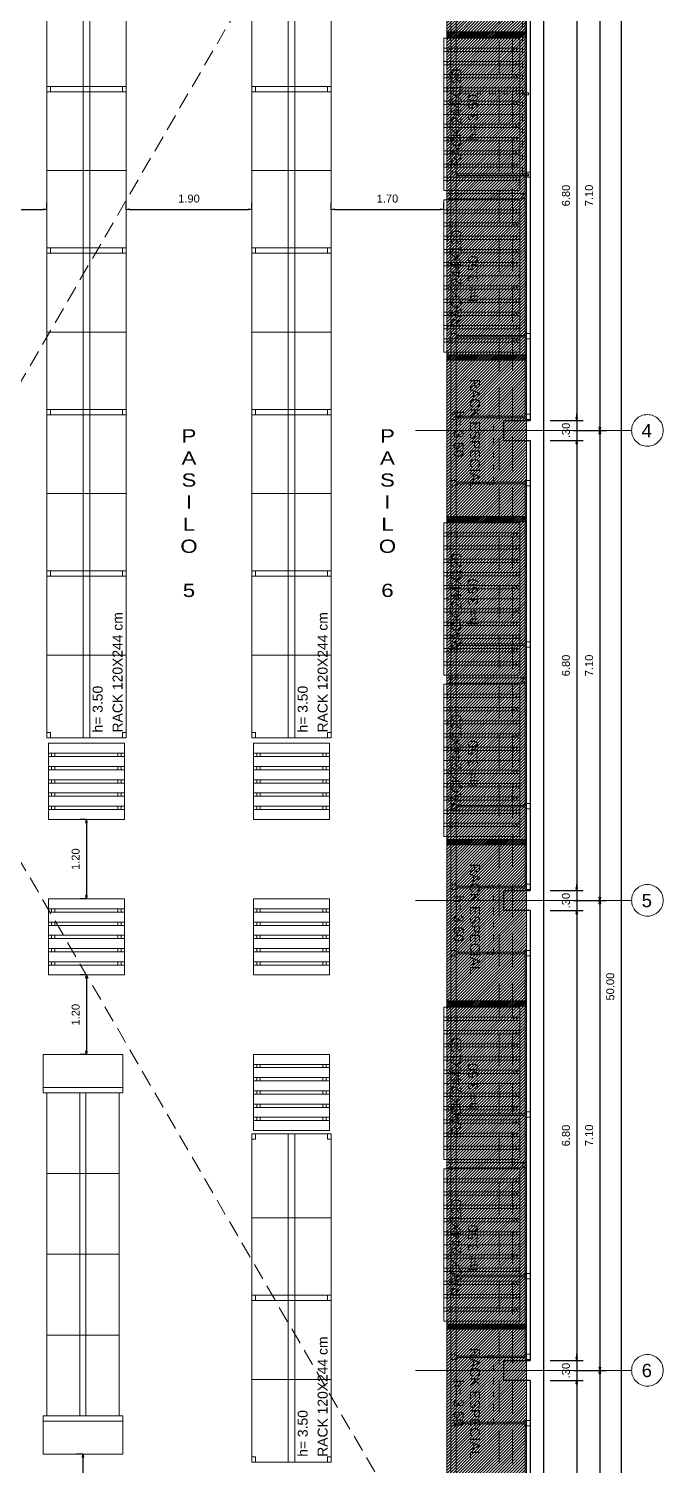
# Model space of a CAD drawing. Header units: millimetres. Extents: x 1675 to 1732.9, y 581.7 to 641.7.
# Drawn here: x 1692.12 to 1701.7, y 606 to 627.7 of the extents above; entities that cross this region are included whole.
import ezdxf

# ---------------------------------------------------------------- set-up
doc = ezdxf.new("R2010")
doc.units = ezdxf.units.MM
for name, pattern in [('DASHDOT', [25.4, 12.7, -6.35, 0, -6.35]), ('DASHED', [0.75, 0.5, -0.25]), ('HIDDEN', [0.375, 0.25, -0.125]), ('TRATTEGGIO', [0.056444, 0.028222, -0.028222])]:
    doc.linetypes.add(name, pattern=pattern)
doc.layers.get('0').update_dxf_attribs({"lineweight": 5})
doc.layers.get('Defpoints').update_dxf_attribs({"color": 8, "lineweight": 5})
for name, color, linetype, lineweight in [('- PALETS', 8, 'Continuous', 5), ('-GÓNDOLAS PERÚ', 8, 'Continuous', 5), ('AHURADO', 8, 'Continuous', 5), ('AHURADO @ 1', 8, 'Continuous', 5), ('COTAS', 8, 'Continuous', 5), ('EJES', 92, 'DASHDOT', 5), ('LFS - 300 - GONDOLA GENERAL', 8, 'Continuous', 5), ('LFS - 303 - LINEAS_COTAS', 8, 'DASHED', 5), ('Muros', 7, 'Continuous', 30), ('PROYECCION', 8, 'HIDDEN', 5), ('texto', 7, 'Continuous', 5)]:
    doc.layers.add(name, color=color, linetype=linetype, lineweight=lineweight)
doc.styles.add('ROMANS', font='arial.ttf')
doc.styles.get("Standard").update_dxf_attribs({"font": 'arial.ttf'})
doc.styles.add('Texto peqño', font='sanss___.ttf', dxfattribs={"height": 0.12})
doc.dimstyles.new('100', dxfattribs={"dimtxt": 0.12, "dimasz": 0.05, "dimexe": 0.1, "dimexo": 0.25, "dimgap": 0.1, "dimtad": 1, "dimzin": 4, "dimdsep": 46, "dimtxsty": 'Texto peqño', "dimblk": 'CLOSEDBLANK', "dimcen": -0.05, "dimdle": 0.1, "dimclrd": 256, "dimclre": 256, "dimclrt": 256, "dimadec": 0, "dimazin": 0, "dimtfac": 1, "dimtix": 1, "dimtmove": 0, "dimatfit": 3, "dimldrblk": 'ARCHTICK', "dimfxl": 0, "dimarcsym": 0})

# ---------------------------------------------------------------- blocks, each defined once
blk = doc.blocks.new('A$C68C32CAB')
for points in [[(0.65, 1.15), (-0.5, 1.15), (-0.5, 0), (0.65, 0)], [(-0.5, 1), (0.65, 1), (0.65, 1.15), (-0.5, 1.15)], [(-0.5, 0.8), (0.65, 0.8), (0.65, 0.95), (-0.5, 0.95)], [(-0.45, 0.95), (-0.4, 0.95), (-0.4, 1), (-0.45, 1)], [(0.6, 0.95), (0.55, 0.95), (0.55, 1), (0.6, 1)], [(-0.5, 0.6), (0.65, 0.6), (0.65, 0.75), (-0.5, 0.75)], [(-0.45, 0.75), (-0.4, 0.75), (-0.4, 0.8), (-0.45, 0.8)], [(0.6, 0.75), (0.55, 0.75), (0.55, 0.8), (0.6, 0.8)], [(-0.5, 0.55), (0.65, 0.55), (0.65, 0.4), (-0.5, 0.4)], [(-0.45, 0.55), (-0.4, 0.55), (-0.4, 0.6), (-0.45, 0.6)], [(0.6, 0.55), (0.55, 0.55), (0.55, 0.6), (0.6, 0.6)], [(-0.5, 0.35), (0.65, 0.35), (0.65, 0.2), (-0.5, 0.2)], [(-0.45, 0.35), (-0.4, 0.35), (-0.4, 0.4), (-0.45, 0.4)], [(0.6, 0.35), (0.55, 0.35), (0.55, 0.4), (0.6, 0.4)], [(-0.5, 0.15), (0.65, 0.15), (0.65, 0), (-0.5, 0)], [(-0.45, 0.15), (-0.4, 0.15), (-0.4, 0.2), (-0.45, 0.2)], [(0.6, 0.15), (0.55, 0.15), (0.55, 0.2), (0.6, 0.2)]]:
    blk.add_lwpolyline(points, close=True)
blk = doc.blocks.new('A$C745C767E')
at = {"layer": 'AHURADO @ 1'}
h = blk.add_hatch(dxfattribs=at)
h.set_pattern_fill('ANSI31', color=256, scale=0.01, angle=180, style=0)
h.set_pattern_definition([(225, (1536.63178, 609.90663), (0.0224506403, -0.0224506403), [])])
h.paths.add_polyline_path([(1.04, 0.025), (-0.16, 0.025), (-0.16, 2.545), (1.04, 2.545)])
blk.add_lwpolyline([(1.04, 0.025), (-0.16, 0.025), (-0.16, 2.545), (1.04, 2.545), (1.04, 0.025)])
for points in [[(-0.16, 2.465), (-0.16, 2.545), (-0.105, 2.545), (-0.105, 2.465)], [(1.04, 2.465), (1.04, 2.545), (0.985, 2.545), (0.985, 2.465)], [(-0.16, 0.105), (-0.16, 0.025), (-0.105, 0.025), (-0.105, 0.105)], [(1.04, 0.105), (1.04, 0.025), (0.985, 0.025), (0.985, 0.105)]]:
    blk.add_lwpolyline(points, close=True)
at = {"insert": (0.109, 1.254, 0), "char_height": 0.15, "attachment_point": 5, "rotation": 90, "line_spacing_factor": 0.992596, "style": 'ROMANS'}
blk.add_mtext('RACK 244X120\\Ph= 3.50', dxfattribs=at)
blk = doc.blocks.new('A$C4ABE7C53')
at = {"layer": 'AHURADO'}
h = blk.add_hatch(dxfattribs=at)
h.set_pattern_fill('ANSI31', color=256, scale=0.01, style=0)
h.set_pattern_definition([(45, (-1535.53178, -607.30663), (-0.0224506403, 0.0224506403), [])])
h.paths.add_polyline_path([(-0.06, 1.95), (1.14, 1.95), (1.14, -0.57), (-0.06, -0.57)])
blk.add_lwpolyline([(-0.06, 1.95), (1.14, 1.95), (1.14, -0.57), (-0.06, -0.57), (-0.06, 1.95)])
for points in [[(-0.06, 1.87), (-0.06, 1.95), (-0.005, 1.95), (-0.005, 1.87)], [(1.14, 1.87), (1.14, 1.95), (1.085, 1.95), (1.085, 1.87)], [(-0.06, -0.49), (-0.06, -0.57), (-0.005, -0.57), (-0.005, -0.49)], [(1.14, -0.49), (1.14, -0.57), (1.085, -0.57), (1.085, -0.49)]]:
    blk.add_lwpolyline(points, close=True)
at = {"insert": (0.841, 0.625, 0), "char_height": 0.15, "attachment_point": 5, "rotation": 90, "line_spacing_factor": 0.992596, "style": 'ROMANS'}
blk.add_mtext('RACK ESPECIAL\\Ph= 3.50', dxfattribs=at)
blk = doc.blocks.new('Multirack_1000x1200')
at = {"linetype": 'Continuous'}
for points in [[(-0.556, 1.054), (-0.556, 1.052), (-0.555, 1.052), (-0.555, 1.055), (-0.645, 1.055), (-0.645, 1.052), (-0.644, 1.052), (-0.644, 1.054)], [(-0.645, 1.028), (-0.644, 1.028), (-0.644, 1.054), (-0.556, 1.054), (-0.556, 1.052), (-0.555, 1.052), (-0.555, 1.055), (-0.645, 1.055)], [(-0.645, 1.028), (-0.644, 1.028), (-0.644, 1.052), (-0.645, 1.052)], [(-0.644, 1.026), (-0.644, 1.028), (-0.645, 1.028), (-0.645, 1.025), (-0.555, 1.025), (-0.555, 1.028), (-0.556, 1.028), (-0.556, 1.026)], [(-0.645, 1.025), (-0.555, 1.025), (-0.555, 1.028), (-0.556, 1.028), (-0.556, 1.026), (-0.644, 1.026), (-0.644, 1.028), (-0.645, 1.028)], [(-0.555, 1.052), (-0.556, 1.052), (-0.556, 1.028), (-0.555, 1.028)], [(-0.645, 0.028), (-0.644, 0.028), (-0.644, 0.054), (-0.556, 0.054), (-0.556, 0.052), (-0.555, 0.052), (-0.555, 0.055), (-0.645, 0.055)], [(-0.556, 0.054), (-0.556, 0.052), (-0.555, 0.052), (-0.555, 0.055), (-0.645, 0.055), (-0.645, 0.052), (-0.644, 0.052), (-0.644, 0.054)], [(-0.645, 0.028), (-0.644, 0.028), (-0.644, 0.054), (-0.556, 0.054), (-0.556, 0.052), (-0.555, 0.052), (-0.555, 0.055), (-0.645, 0.055)], [(-0.645, 0.028), (-0.644, 0.028), (-0.644, 0.052), (-0.645, 0.052)], [(-0.645, 0.028), (-0.644, 0.028), (-0.644, 0.052), (-0.645, 0.052)], [(-0.645, 0.025), (-0.555, 0.025), (-0.555, 0.028), (-0.556, 0.028), (-0.556, 0.026), (-0.644, 0.026), (-0.644, 0.028), (-0.645, 0.028)], [(-0.644, 0.026), (-0.644, 0.028), (-0.645, 0.028), (-0.645, 0.025), (-0.555, 0.025), (-0.555, 0.028), (-0.556, 0.028), (-0.556, 0.026)], [(-0.555, 0.052), (-0.556, 0.052), (-0.556, 0.028), (-0.555, 0.028)]]:
    blk.add_hatch(color=256, dxfattribs=at).paths.add_polyline_path(points, flags=0)
for p, q in [((-0.08, 1.028), (-0.08, 1.052)), ((-0.081, 0.028), (-0.081, 0.052))]:
    blk.add_line(p, q, dxfattribs=at)
at = {"linetype": 'Continuous', "flags": 128}
for points in [[(-0.645, 1.025), (-0.555, 1.025), (-0.555, 1.055), (-0.645, 1.055)], [(-0.644, 1.026), (-0.556, 1.026), (-0.556, 1.054), (-0.644, 1.054)], [(-0.645, 0.055), (-0.555, 0.055), (-0.555, 0.025), (-0.645, 0.025)], [(-0.645, 0.055), (-0.555, 0.055), (-0.555, 0.025), (-0.645, 0.025)], [(-0.644, 0.054), (-0.556, 0.054), (-0.556, 0.026), (-0.644, 0.026)], [(-0.644, 0.054), (-0.556, 0.054), (-0.556, 0.026), (-0.644, 0.026)]]:
    blk.add_lwpolyline(points, close=True, dxfattribs=at)
for points in [[(-0.08, 1.052), (-0.645, 1.052)], [(-0.08, 1.028), (-0.645, 1.028)], [(-0.1, 1.057), (-0.08, 1.057), (-0.08, 1.08), (0, 1.08), (0, 1), (-0.08, 1), (-0.08, 1.022), (-0.1, 1.022)], [(-0.08, 1), (-0.08, 0)], [(0, 1), (0, 0)], [(-0.081, 0.052), (-0.645, 0.052)], [(-0.081, 0.028), (-0.645, 0.028)], [(-0.099, 0.057), (-0.08, 0.057), (-0.08, 0.08), (0, 0.08), (0, 0), (-0.08, 0), (-0.08, 0.022), (-0.099, 0.022)]]:
    blk.add_lwpolyline(points, dxfattribs=at)
at = {"linetype": 'HIDDEN', "ltscale": 0.2, "flags": 128}
blk.add_lwpolyline([(-0.645, 0.025), (-0.645, 1.025)], dxfattribs=at)
blk = doc.blocks.new('Multirack_1220x1200_MURAL')
at = {"color": 0}
for p, q in [((0.052, 1.12), (0.028, 1.12)), ((1.272, 1.119), (1.248, 1.119))]:
    blk.add_line(p, q, dxfattribs=at)
for points in [[(0.023, 1.1), (0.023, 1.12), (0, 1.12), (0, 1.2), (0.08, 1.2), (0.08, 1.12), (0.058, 1.12), (0.058, 1.1)], [(0.028, 1.12), (0.028, 0.08)], [(0.052, 1.12), (0.052, 0.08)], [(0.08, 1.2), (1.22, 1.2)], [(0.08, 1.12), (1.22, 1.12)], [(1.243, 1.101), (1.243, 1.12), (1.22, 1.12), (1.22, 1.2), (1.3, 1.2), (1.3, 1.12), (1.278, 1.12), (1.278, 1.101)], [(1.248, 1.119), (1.248, 0.08)], [(1.272, 1.119), (1.272, 0.08)], [(0.023, 0.099), (0.023, 0.08), (0, 0.08), (0, 0), (0.08, 0), (0.08, 0.08), (0.058, 0.08), (0.058, 0.099)], [(0.028, 0.08), (0.052, 0.08)], [(0.08, 0.08), (1.22, 0.08)], [(0.08, 0), (1.22, 0)], [(1.243, 0.099), (1.243, 0.08), (1.22, 0.08), (1.22, 0), (1.3, 0), (1.3, 0.08), (1.278, 0.08), (1.278, 0.099)], [(1.248, 0.08), (1.272, 0.08)]]:
    blk.add_lwpolyline(points, dxfattribs=at)
blk = doc.blocks.new('Multirack_2440x1200_MURAL')
at = {"color": 0}
for p, q in [((1.12, 2.468), (1.12, 2.492)), ((1.119, 0.028), (1.119, 0.052))]:
    blk.add_line(p, q, dxfattribs=at)
for points in [[(0.099, 2.497), (0.08, 2.497), (0.08, 2.52), (0, 2.52), (0, 2.44), (0.08, 2.44), (0.08, 2.462), (0.099, 2.462)], [(0, 2.44), (0, 0.08)], [(1.12, 2.492), (0.08, 2.492)], [(0.08, 2.492), (0.08, 2.468)], [(1.12, 2.468), (0.08, 2.468)], [(0.08, 2.44), (0.08, 0.08)], [(1.1, 2.497), (1.12, 2.497), (1.12, 2.52), (1.2, 2.52), (1.2, 2.44), (1.12, 2.44), (1.12, 2.462), (1.1, 2.462)], [(1.12, 2.44), (1.12, 0.08)], [(1.2, 2.44), (1.2, 0.08)], [(0.099, 0.057), (0.08, 0.057), (0.08, 0.08), (0, 0.08), (0, 0), (0.08, 0), (0.08, 0.022), (0.099, 0.022)], [(1.119, 0.052), (0.08, 0.052)], [(0.08, 0.052), (0.08, 0.028)], [(1.119, 0.028), (0.08, 0.028)], [(1.101, 0.057), (1.12, 0.057), (1.12, 0.08), (1.2, 0.08), (1.2, 0), (1.12, 0), (1.12, 0.022), (1.101, 0.022)]]:
    blk.add_lwpolyline(points, dxfattribs=at)
blk = doc.blocks.new('Multirack_2440x1200_(1000+90)')
h = blk.add_hatch(color=0)
h.paths.add_polyline_path([(0.025, 1.17), (0.025, 1.08), (0.052, 1.08), (0.052, 1.081), (0.026, 1.081), (0.026, 1.169), (0.052, 1.169), (0.052, 1.17)])
h.paths.add_polyline_path([(0.028, 1.17), (0.028, 1.169), (0.052, 1.169), (0.052, 1.17)], flags=17)
h.paths.add_polyline_path([(0.028, 1.17), (0.028, 1.169), (0.054, 1.169), (0.054, 1.081), (0.028, 1.081), (0.028, 1.08), (0.055, 1.08), (0.055, 1.17)])
h = blk.add_hatch(color=0)
h.paths.add_polyline_path([(0.054, 1.081), (0.052, 1.081), (0.052, 1.08), (0.055, 1.08), (0.055, 1.17), (0.052, 1.17), (0.052, 1.169), (0.054, 1.169)])
h.paths.add_polyline_path([(0.052, 1.08), (0.052, 1.081), (0.028, 1.081), (0.028, 1.08)])
h.paths.add_polyline_path([(0.026, 1.169), (0.028, 1.169), (0.028, 1.17), (0.025, 1.17), (0.025, 1.08), (0.028, 1.08), (0.028, 1.081), (0.026, 1.081)])
h.paths.add_polyline_path([(0.028, 1.17), (0.028, 1.169), (0.052, 1.169), (0.052, 1.17)])
h = blk.add_hatch(color=0)
h.paths.add_polyline_path([(1.274, 1.081), (1.272, 1.081), (1.272, 1.08), (1.275, 1.08), (1.275, 1.17), (1.272, 1.17), (1.272, 1.169), (1.274, 1.169)])
h.paths.add_polyline_path([(1.272, 1.08), (1.272, 1.081), (1.248, 1.081), (1.248, 1.08)])
h.paths.add_polyline_path([(1.246, 1.169), (1.248, 1.169), (1.248, 1.17), (1.245, 1.17), (1.245, 1.08), (1.248, 1.08), (1.248, 1.081), (1.246, 1.081)])
h.paths.add_polyline_path([(1.248, 1.17), (1.248, 1.169), (1.272, 1.169), (1.272, 1.17)])
h = blk.add_hatch(color=0)
h.paths.add_polyline_path([(1.245, 1.17), (1.245, 1.08), (1.272, 1.08), (1.272, 1.081), (1.246, 1.081), (1.246, 1.169), (1.272, 1.169), (1.272, 1.17)])
h.paths.add_polyline_path([(1.248, 1.17), (1.248, 1.169), (1.272, 1.169), (1.272, 1.17)], flags=17)
h.paths.add_polyline_path([(1.248, 1.17), (1.248, 1.169), (1.274, 1.169), (1.274, 1.081), (1.248, 1.081), (1.248, 1.08), (1.275, 1.08), (1.275, 1.17)])
h = blk.add_hatch(color=0)
h.paths.add_polyline_path([(2.494, 1.081), (2.492, 1.081), (2.492, 1.08), (2.495, 1.08), (2.495, 1.17), (2.492, 1.17), (2.492, 1.169), (2.494, 1.169)])
h.paths.add_polyline_path([(2.492, 1.08), (2.492, 1.081), (2.468, 1.081), (2.468, 1.08)])
h.paths.add_polyline_path([(2.466, 1.169), (2.468, 1.169), (2.468, 1.17), (2.465, 1.17), (2.465, 1.08), (2.468, 1.08), (2.468, 1.081), (2.466, 1.081)])
h.paths.add_polyline_path([(2.468, 1.17), (2.468, 1.169), (2.492, 1.169), (2.492, 1.17)])
h = blk.add_hatch(color=0)
h.paths.add_polyline_path([(2.465, 1.17), (2.465, 1.08), (2.492, 1.08), (2.492, 1.081), (2.466, 1.081), (2.466, 1.169), (2.492, 1.169), (2.492, 1.17)])
h.paths.add_polyline_path([(2.468, 1.17), (2.468, 1.169), (2.492, 1.169), (2.492, 1.17)], flags=17)
h.paths.add_polyline_path([(2.468, 1.17), (2.468, 1.169), (2.494, 1.169), (2.494, 1.081), (2.468, 1.081), (2.468, 1.08), (2.495, 1.08), (2.495, 1.17)])
at = {"color": 0}
for p, q in [((0.028, 0.081), (0.052, 0.081)), ((2.468, 0.08), (2.492, 0.08))]:
    blk.add_line(p, q, dxfattribs=at)
for points in [[(0.057, 1.101), (0.057, 1.12), (0.08, 1.12), (0.08, 1.2), (0, 1.2), (0, 1.12), (0.022, 1.12), (0.022, 1.101)], [(0.028, 0.081), (0.028, 1.12)], [(0.052, 1.12), (0.028, 1.12)], [(0.052, 0.081), (0.052, 1.12)], [(2.44, 1.2), (0.08, 1.2)], [(2.44, 1.12), (0.08, 1.12)], [(2.497, 1.101), (2.497, 1.12), (2.52, 1.12), (2.52, 1.2), (2.44, 1.2), (2.44, 1.12), (2.462, 1.12), (2.462, 1.101)], [(2.468, 0.08), (2.468, 1.12)], [(2.492, 1.12), (2.468, 1.12)], [(2.492, 0.08), (2.492, 1.12)], [(0.057, 0.099), (0.057, 0.08), (0.08, 0.08), (0.08, 0), (0, 0), (0, 0.08), (0.022, 0.08), (0.022, 0.099)], [(2.44, 0.08), (0.08, 0.08)], [(2.44, 0), (0.08, 0)], [(2.497, 0.1), (2.497, 0.08), (2.52, 0.08), (2.52, 0), (2.44, 0), (2.44, 0.08), (2.462, 0.08), (2.462, 0.1)]]:
    blk.add_lwpolyline(points, dxfattribs=at)
for points in [[(0.055, 1.17), (0.055, 1.08), (0.025, 1.08), (0.025, 1.17)], [(0.054, 1.169), (0.054, 1.081), (0.026, 1.081), (0.026, 1.169)], [(1.275, 1.17), (1.275, 1.08), (1.245, 1.08), (1.245, 1.17)], [(1.245, 1.17), (1.245, 1.08), (1.275, 1.08), (1.275, 1.17)], [(2.465, 1.17), (2.465, 1.08), (2.495, 1.08), (2.495, 1.17)], [(2.466, 1.169), (2.466, 1.081), (2.494, 1.081), (2.494, 1.169)]]:
    blk.add_lwpolyline(points, close=True, dxfattribs=at)
at = {"color": 0, "linetype": 'TRATTEGGIO'}
for points in [[(2.465, 1.08), (0.052, 1.08)], [(1.26, 1.08), (1.26, 0.08)]]:
    blk.add_lwpolyline(points, dxfattribs=at)
blk = doc.blocks.new('A$C0BC153C5')
for points in [[(1.2, 5.76), (0, 5.76), (0, 6.26), (1.2, 6.26)], [(1.2, 5.76), (0, 5.76), (0, 5.68), (1.2, 5.68)], [(0.055, 4.46), (0.055, 5.68), (0.555, 5.68), (0.555, 4.46)], [(0.555, 4.46), (0.555, 5.68), (0.645, 5.68), (0.645, 4.46)], [(0.645, 4.46), (0.645, 5.68), (1.145, 5.68), (1.145, 4.46)], [(0.055, 3.24), (0.055, 4.46), (0.555, 4.46), (0.555, 3.24)], [(0.555, 3.24), (0.555, 4.46), (0.645, 4.46), (0.645, 3.24)], [(0.645, 3.24), (0.645, 4.46), (1.145, 4.46), (1.145, 3.24)], [(0.055, 2.02), (0.055, 3.24), (0.555, 3.24), (0.555, 2.02)], [(0.555, 2.02), (0.555, 3.24), (0.645, 3.24), (0.645, 2.02)], [(0.645, 2.02), (0.645, 3.24), (1.145, 3.24), (1.145, 2.02)], [(0.055, 0.8), (0.055, 2.02), (0.555, 2.02), (0.555, 0.8)], [(0.555, 0.8), (0.555, 2.02), (0.645, 2.02), (0.645, 0.8)], [(0.645, 0.8), (0.645, 2.02), (1.145, 2.02), (1.145, 0.8)], [(1.2, 0.8), (0, 0.8), (0, 0.72), (1.2, 0.72)], [(1.2, 0.22), (0, 0.22), (0, 0.72), (1.2, 0.72)]]:
    blk.add_lwpolyline(points, close=True)
blk = doc.blocks.new('A$C395228A1')
for p, q in [((0.5, 2.62, 0), (0.5, 0.1, 0)), ((0.6, 2.62, 0), (0.6, 0.1, 0)), ((-0.05, 1.348, 0), (1.15, 1.348, 0))]:
    blk.add_line(p, q)
at = {"elevation": 0}
blk.add_lwpolyline([(-0.05, 2.62), (1.15, 2.62), (1.15, 0.1), (-0.05, 0.1), (-0.05, 2.62)], dxfattribs=at)
for points in [[(0.005, 2.54), (0.005, 2.62), (-0.05, 2.62), (-0.05, 2.54)], [(1.15, 2.54), (1.15, 2.62), (1.095, 2.62), (1.095, 2.54)], [(0.005, 0.1), (0.005, 0.18), (-0.05, 0.18), (-0.05, 0.1)], [(1.15, 0.1), (1.15, 0.18), (1.095, 0.18), (1.095, 0.1)]]:
    blk.add_lwpolyline(points, close=True, dxfattribs=at)
blk = doc.blocks.new('_ClosedBlank')
at = {"color": 0, "linetype": 'ByBlock', "lineweight": -2}
for p, q in [((-1, 0.17), (0, 0)), ((-1, 0.17), (-1, -0.17)), ((0, 0), (-1, -0.17))]:
    blk.add_line(p, q, dxfattribs=at)
blk = doc.blocks.new('*D108')
at = {"layer": 'COTAS', "lineweight": -2}
for p, q in [((1700.666, 638.228), (1701.166, 638.228)), ((1700.666, 588.228), (1701.166, 588.228))]:
    blk.add_line(p, q, dxfattribs=at)
at = {"layer": 'COTAS', "linetype": 'ByBlock', "lineweight": -2}
blk.add_line((1701.066, 638.178), (1701.066, 588.278), dxfattribs=at)
at = {"layer": 'Defpoints', "color": 0}
for p in [(1699.896, 638.228), (1699.896, 588.228), (1701.066, 588.228)]:
    blk.add_point(p, dxfattribs=at)
at = {"layer": 'COTAS', "lineweight": -2, "xscale": 0.05, "yscale": 0.05, "zscale": 0.05}
for p, rotation in [((1701.066, 638.228), 90), ((1701.066, 588.228), 270)]:
    blk.add_blockref('_ClosedBlank', p, dxfattribs=dict(at, rotation=rotation))
at = {"layer": 'COTAS', "insert": (1700.904, 613.228), "char_height": 0.12, "attachment_point": 5, "rotation": 90, "style": 'Texto peqño'}
blk.add_mtext('50.00', dxfattribs=at)
blk = doc.blocks.new('_ARCHTICK')
at = {"color": 0, "linetype": 'ByBlock', "const_width": 0.15}
blk.add_lwpolyline([(-0.5, -0.5), (0.5, 0.5)], dxfattribs=at)
blk = doc.blocks.new('*D114')
at = {"layer": 'COTAS', "lineweight": -2}
for p, q in [((1699.996, 628.578), (1700.496, 628.578)), ((1699.996, 621.781), (1700.496, 621.781))]:
    blk.add_line(p, q, dxfattribs=at)
at = {"layer": 'COTAS', "linetype": 'ByBlock', "lineweight": -2}
blk.add_line((1700.396, 628.528), (1700.396, 621.831), dxfattribs=at)
at = {"layer": 'Defpoints', "color": 0}
for p in [(1699.696, 628.578), (1699.696, 621.781), (1700.396, 621.781)]:
    blk.add_point(p, dxfattribs=at)
at = {"layer": 'COTAS', "lineweight": -2, "xscale": 0.05, "yscale": 0.05, "zscale": 0.05}
for p, rotation in [((1700.396, 628.578), 90), ((1700.396, 621.781), 270)]:
    blk.add_blockref('_ClosedBlank', p, dxfattribs=dict(at, rotation=rotation))
at = {"layer": 'COTAS', "insert": (1700.234, 625.18), "char_height": 0.12, "attachment_point": 5, "rotation": 90, "style": 'Texto peqño'}
blk.add_mtext('6.80', dxfattribs=at)
blk = doc.blocks.new('*D115')
at = {"layer": 'COTAS', "linetype": 'ByBlock', "lineweight": -2}
for p, q in [((1700.396, 621.831), (1700.396, 621.881)), ((1700.396, 621.781), (1700.396, 621.481)), ((1700.396, 621.431), (1700.396, 621.381))]:
    blk.add_line(p, q, dxfattribs=at)
at = {"layer": 'COTAS', "lineweight": -2}
for p, q in [((1699.996, 621.781), (1700.496, 621.781)), ((1699.996, 621.481), (1700.496, 621.481))]:
    blk.add_line(p, q, dxfattribs=at)
at = {"layer": 'Defpoints', "color": 0}
for p in [(1699.696, 621.781), (1699.696, 621.481), (1700.396, 621.481)]:
    blk.add_point(p, dxfattribs=at)
at = {"layer": 'COTAS', "lineweight": -2, "xscale": 0.05, "yscale": 0.05, "zscale": 0.05}
for p, rotation in [((1700.396, 621.781), 270), ((1700.396, 621.481), 90)]:
    blk.add_blockref('_ClosedBlank', p, dxfattribs=dict(at, rotation=rotation))
at = {"layer": 'COTAS', "insert": (1700.234, 621.631), "char_height": 0.12, "attachment_point": 5, "rotation": 90, "style": 'Texto peqño'}
blk.add_mtext('.30', dxfattribs=at)
blk = doc.blocks.new('*D116')
at = {"layer": 'COTAS', "lineweight": -2}
for p, q in [((1699.996, 621.481), (1700.496, 621.481)), ((1699.996, 614.678), (1700.496, 614.678))]:
    blk.add_line(p, q, dxfattribs=at)
at = {"layer": 'COTAS', "linetype": 'ByBlock', "lineweight": -2}
blk.add_line((1700.396, 621.431), (1700.396, 614.728), dxfattribs=at)
at = {"layer": 'Defpoints', "color": 0}
for p in [(1699.696, 621.481), (1699.696, 614.678), (1700.396, 614.678)]:
    blk.add_point(p, dxfattribs=at)
at = {"layer": 'COTAS', "lineweight": -2, "xscale": 0.05, "yscale": 0.05, "zscale": 0.05}
for p, rotation in [((1700.396, 621.481), 90), ((1700.396, 614.678), 270)]:
    blk.add_blockref('_ClosedBlank', p, dxfattribs=dict(at, rotation=rotation))
at = {"layer": 'COTAS', "insert": (1700.234, 618.08), "char_height": 0.12, "attachment_point": 5, "rotation": 90, "style": 'Texto peqño'}
blk.add_mtext('6.80', dxfattribs=at)
blk = doc.blocks.new('*D117')
at = {"layer": 'COTAS', "lineweight": -2}
for p, q in [((1699.996, 614.678), (1700.496, 614.678)), ((1699.996, 614.378), (1700.496, 614.378))]:
    blk.add_line(p, q, dxfattribs=at)
at = {"layer": 'COTAS', "linetype": 'ByBlock', "lineweight": -2}
for p, q in [((1700.396, 614.728), (1700.396, 614.778)), ((1700.396, 614.678), (1700.396, 614.378)), ((1700.396, 614.328), (1700.396, 614.278))]:
    blk.add_line(p, q, dxfattribs=at)
at = {"layer": 'Defpoints', "color": 0}
for p in [(1699.696, 614.678), (1699.696, 614.378), (1700.396, 614.378)]:
    blk.add_point(p, dxfattribs=at)
at = {"layer": 'COTAS', "lineweight": -2, "xscale": 0.05, "yscale": 0.05, "zscale": 0.05}
for p, rotation in [((1700.396, 614.678), 270), ((1700.396, 614.378), 90)]:
    blk.add_blockref('_ClosedBlank', p, dxfattribs=dict(at, rotation=rotation))
at = {"layer": 'COTAS', "insert": (1700.234, 614.528), "char_height": 0.12, "attachment_point": 5, "rotation": 90, "style": 'Texto peqño'}
blk.add_mtext('.30', dxfattribs=at)
blk = doc.blocks.new('*D118')
at = {"layer": 'COTAS', "lineweight": -2}
for p, q in [((1699.996, 614.378), (1700.496, 614.378)), ((1699.996, 607.578), (1700.496, 607.578))]:
    blk.add_line(p, q, dxfattribs=at)
at = {"layer": 'COTAS', "linetype": 'ByBlock', "lineweight": -2}
blk.add_line((1700.396, 614.328), (1700.396, 607.628), dxfattribs=at)
at = {"layer": 'Defpoints', "color": 0}
for p in [(1699.696, 614.378), (1699.696, 607.578), (1700.396, 607.578)]:
    blk.add_point(p, dxfattribs=at)
at = {"layer": 'COTAS', "lineweight": -2, "xscale": 0.05, "yscale": 0.05, "zscale": 0.05}
for p, rotation in [((1700.396, 614.378), 90), ((1700.396, 607.578), 270)]:
    blk.add_blockref('_ClosedBlank', p, dxfattribs=dict(at, rotation=rotation))
at = {"layer": 'COTAS', "insert": (1700.234, 610.978), "char_height": 0.12, "attachment_point": 5, "rotation": 90, "style": 'Texto peqño'}
blk.add_mtext('6.80', dxfattribs=at)
blk = doc.blocks.new('*D119')
at = {"layer": 'COTAS', "lineweight": -2}
for p, q in [((1699.996, 607.578), (1700.496, 607.578)), ((1699.996, 607.278), (1700.496, 607.278))]:
    blk.add_line(p, q, dxfattribs=at)
at = {"layer": 'COTAS', "linetype": 'ByBlock', "lineweight": -2}
for p, q in [((1700.396, 607.628), (1700.396, 607.678)), ((1700.396, 607.578), (1700.396, 607.278)), ((1700.396, 607.228), (1700.396, 607.178))]:
    blk.add_line(p, q, dxfattribs=at)
at = {"layer": 'Defpoints', "color": 0}
for p in [(1699.696, 607.578), (1699.696, 607.278), (1700.396, 607.278)]:
    blk.add_point(p, dxfattribs=at)
at = {"layer": 'COTAS', "lineweight": -2, "xscale": 0.05, "yscale": 0.05, "zscale": 0.05}
for p, rotation in [((1700.396, 607.578), 270), ((1700.396, 607.278), 90)]:
    blk.add_blockref('_ClosedBlank', p, dxfattribs=dict(at, rotation=rotation))
at = {"layer": 'COTAS', "insert": (1700.234, 607.428), "char_height": 0.12, "attachment_point": 5, "rotation": 90, "style": 'Texto peqño'}
blk.add_mtext('.30', dxfattribs=at)
blk = doc.blocks.new('*D120')
at = {"layer": 'COTAS', "lineweight": -2}
for p, q in [((1699.996, 607.278), (1700.496, 607.278)), ((1699.996, 601.848), (1700.496, 601.848))]:
    blk.add_line(p, q, dxfattribs=at)
at = {"layer": 'COTAS', "linetype": 'ByBlock', "lineweight": -2}
blk.add_line((1700.396, 607.228), (1700.396, 601.898), dxfattribs=at)
at = {"layer": 'Defpoints', "color": 0}
for p in [(1699.696, 607.278), (1699.696, 601.848), (1700.396, 601.848)]:
    blk.add_point(p, dxfattribs=at)
at = {"layer": 'COTAS', "lineweight": -2, "xscale": 0.05, "yscale": 0.05, "zscale": 0.05}
for p, rotation in [((1700.396, 607.278), 90), ((1700.396, 601.848), 270)]:
    blk.add_blockref('_ClosedBlank', p, dxfattribs=dict(at, rotation=rotation))
at = {"layer": 'COTAS', "insert": (1700.234, 604.563), "char_height": 0.12, "attachment_point": 5, "rotation": 90, "style": 'Texto peqño'}
blk.add_mtext('5.43', dxfattribs=at)
blk = doc.blocks.new('*D130')
at = {"layer": 'COTAS', "lineweight": -2}
for p, q in [((1700.346, 628.731), (1700.846, 628.731)), ((1700.346, 621.631), (1700.846, 621.631))]:
    blk.add_line(p, q, dxfattribs=at)
at = {"layer": 'COTAS', "linetype": 'ByBlock', "lineweight": -2}
blk.add_line((1700.746, 628.681), (1700.746, 621.681), dxfattribs=at)
at = {"layer": 'Defpoints', "color": 0}
for p in [(1699.896, 628.731), (1699.896, 621.631), (1700.746, 621.631)]:
    blk.add_point(p, dxfattribs=at)
at = {"layer": 'COTAS', "lineweight": -2, "xscale": 0.05, "yscale": 0.05, "zscale": 0.05}
for p, rotation in [((1700.746, 628.731), 90), ((1700.746, 621.631), 270)]:
    blk.add_blockref('_ClosedBlank', p, dxfattribs=dict(at, rotation=rotation))
at = {"layer": 'COTAS', "insert": (1700.584, 625.181), "char_height": 0.12, "attachment_point": 5, "rotation": 90, "style": 'Texto peqño'}
blk.add_mtext('7.10', dxfattribs=at)
blk = doc.blocks.new('*D131')
at = {"layer": 'COTAS', "lineweight": -2}
for p, q in [((1700.346, 621.631), (1700.846, 621.631)), ((1700.346, 614.531), (1700.846, 614.531))]:
    blk.add_line(p, q, dxfattribs=at)
at = {"layer": 'COTAS', "linetype": 'ByBlock', "lineweight": -2}
blk.add_line((1700.746, 621.581), (1700.746, 614.581), dxfattribs=at)
at = {"layer": 'Defpoints', "color": 0}
for p in [(1699.896, 621.631), (1699.896, 614.531), (1700.746, 614.531)]:
    blk.add_point(p, dxfattribs=at)
at = {"layer": 'COTAS', "lineweight": -2, "xscale": 0.05, "yscale": 0.05, "zscale": 0.05}
for p, rotation in [((1700.746, 621.631), 90), ((1700.746, 614.531), 270)]:
    blk.add_blockref('_ClosedBlank', p, dxfattribs=dict(at, rotation=rotation))
at = {"layer": 'COTAS', "insert": (1700.584, 618.081), "char_height": 0.12, "attachment_point": 5, "rotation": 90, "style": 'Texto peqño'}
blk.add_mtext('7.10', dxfattribs=at)
blk = doc.blocks.new('*D132')
at = {"layer": 'COTAS', "lineweight": -2}
for p, q in [((1700.346, 614.531), (1700.846, 614.531)), ((1700.346, 607.431), (1700.846, 607.431))]:
    blk.add_line(p, q, dxfattribs=at)
at = {"layer": 'COTAS', "linetype": 'ByBlock', "lineweight": -2}
blk.add_line((1700.746, 614.481), (1700.746, 607.481), dxfattribs=at)
at = {"layer": 'Defpoints', "color": 0}
for p in [(1699.896, 614.531), (1699.896, 607.431), (1700.746, 607.431)]:
    blk.add_point(p, dxfattribs=at)
at = {"layer": 'COTAS', "lineweight": -2, "xscale": 0.05, "yscale": 0.05, "zscale": 0.05}
for p, rotation in [((1700.746, 614.531), 90), ((1700.746, 607.431), 270)]:
    blk.add_blockref('_ClosedBlank', p, dxfattribs=dict(at, rotation=rotation))
at = {"layer": 'COTAS', "insert": (1700.584, 610.981), "char_height": 0.12, "attachment_point": 5, "rotation": 90, "style": 'Texto peqño'}
blk.add_mtext('7.10', dxfattribs=at)
blk = doc.blocks.new('*D133')
at = {"layer": 'COTAS', "lineweight": -2}
for p, q in [((1700.346, 607.431), (1700.846, 607.431)), ((1700.346, 601.771), (1700.846, 601.771))]:
    blk.add_line(p, q, dxfattribs=at)
at = {"layer": 'COTAS', "linetype": 'ByBlock', "lineweight": -2}
blk.add_line((1700.746, 607.381), (1700.746, 601.821), dxfattribs=at)
at = {"layer": 'Defpoints', "color": 0}
for p in [(1699.896, 607.431), (1699.896, 601.771), (1700.746, 601.771)]:
    blk.add_point(p, dxfattribs=at)
at = {"layer": 'COTAS', "lineweight": -2, "xscale": 0.05, "yscale": 0.05, "zscale": 0.05}
for p, rotation in [((1700.746, 607.431), 90), ((1700.746, 601.771), 270)]:
    blk.add_blockref('_ClosedBlank', p, dxfattribs=dict(at, rotation=rotation))
at = {"layer": 'COTAS', "insert": (1700.584, 604.601), "char_height": 0.12, "attachment_point": 5, "rotation": 90, "style": 'Texto peqño'}
blk.add_mtext('5.66', dxfattribs=at)
blk = doc.blocks.new('*D150')
at = {"layer": 'COTAS', "lineweight": -2}
for p, q in [((1690.493, 624.971), (1690.493, 625.071)), ((1692.391, 624.971), (1692.391, 625.071))]:
    blk.add_line(p, q, dxfattribs=at)
at = {"layer": 'COTAS', "linetype": 'ByBlock', "lineweight": -2}
blk.add_line((1690.543, 624.971), (1692.341, 624.971), dxfattribs=at)
at = {"layer": 'Defpoints', "color": 0}
for p in [(1690.493, 624.971), (1692.391, 624.971), (1692.391, 624.971)]:
    blk.add_point(p, dxfattribs=at)
at = {"layer": 'COTAS', "lineweight": -2, "xscale": 0.05, "yscale": 0.05, "zscale": 0.05, "rotation": 180}
blk.add_blockref('_ClosedBlank', (1690.493, 624.971), dxfattribs=at)
at = {"layer": 'COTAS', "lineweight": -2, "xscale": 0.05, "yscale": 0.05, "zscale": 0.05}
blk.add_blockref('_ClosedBlank', (1692.391, 624.971), dxfattribs=at)
at = {"layer": 'COTAS', "insert": (1691.442, 625.133), "char_height": 0.12, "attachment_point": 5, "style": 'Texto peqño'}
blk.add_mtext('1.90', dxfattribs=at)
blk = doc.blocks.new('*D151')
at = {"layer": 'COTAS', "lineweight": -2}
for p, q in [((1693.591, 624.971), (1693.591, 625.071)), ((1695.488, 624.971), (1695.488, 625.071))]:
    blk.add_line(p, q, dxfattribs=at)
at = {"layer": 'COTAS', "linetype": 'ByBlock', "lineweight": -2}
blk.add_line((1693.641, 624.971), (1695.438, 624.971), dxfattribs=at)
at = {"layer": 'Defpoints', "color": 0}
for p in [(1693.591, 624.971), (1695.488, 624.971), (1695.488, 624.971)]:
    blk.add_point(p, dxfattribs=at)
at = {"layer": 'COTAS', "lineweight": -2, "xscale": 0.05, "yscale": 0.05, "zscale": 0.05, "rotation": 180}
blk.add_blockref('_ClosedBlank', (1693.591, 624.971), dxfattribs=at)
at = {"layer": 'COTAS', "lineweight": -2, "xscale": 0.05, "yscale": 0.05, "zscale": 0.05}
blk.add_blockref('_ClosedBlank', (1695.488, 624.971), dxfattribs=at)
at = {"layer": 'COTAS', "insert": (1694.54, 625.133), "char_height": 0.12, "attachment_point": 5, "style": 'Texto peqño'}
blk.add_mtext('1.90', dxfattribs=at)
blk = doc.blocks.new('*D152')
at = {"layer": 'COTAS', "lineweight": -2}
for p, q in [((1696.688, 624.971), (1696.688, 625.071)), ((1698.388, 624.971), (1698.388, 625.071))]:
    blk.add_line(p, q, dxfattribs=at)
at = {"layer": 'COTAS', "linetype": 'ByBlock', "lineweight": -2}
blk.add_line((1696.738, 624.971), (1698.338, 624.971), dxfattribs=at)
at = {"layer": 'Defpoints', "color": 0}
for p in [(1696.688, 624.971), (1698.388, 624.971), (1698.388, 624.971)]:
    blk.add_point(p, dxfattribs=at)
at = {"layer": 'COTAS', "lineweight": -2, "xscale": 0.05, "yscale": 0.05, "zscale": 0.05, "rotation": 180}
blk.add_blockref('_ClosedBlank', (1696.688, 624.971), dxfattribs=at)
at = {"layer": 'COTAS', "lineweight": -2, "xscale": 0.05, "yscale": 0.05, "zscale": 0.05}
blk.add_blockref('_ClosedBlank', (1698.388, 624.971), dxfattribs=at)
at = {"layer": 'COTAS', "insert": (1697.538, 625.133), "char_height": 0.12, "attachment_point": 5, "style": 'Texto peqño'}
blk.add_mtext('1.70', dxfattribs=at)
blk = doc.blocks.new('*D153')
at = {"layer": 'COTAS', "lineweight": -2}
for p, q in [((1692.939, 606.164), (1692.839, 606.164)), ((1692.939, 603.243), (1692.839, 603.243))]:
    blk.add_line(p, q, dxfattribs=at)
at = {"layer": 'COTAS', "linetype": 'ByBlock', "lineweight": -2}
blk.add_line((1692.939, 606.114), (1692.939, 603.293), dxfattribs=at)
at = {"layer": 'Defpoints', "color": 0}
for p in [(1692.939, 606.164), (1692.939, 603.243), (1692.939, 603.243)]:
    blk.add_point(p, dxfattribs=at)
at = {"layer": 'COTAS', "lineweight": -2, "xscale": 0.05, "yscale": 0.05, "zscale": 0.05}
for p, rotation in [((1692.939, 606.164), 90), ((1692.939, 603.243), 270)]:
    blk.add_blockref('_ClosedBlank', p, dxfattribs=dict(at, rotation=rotation))
at = {"layer": 'COTAS', "insert": (1692.777, 604.703), "char_height": 0.12, "attachment_point": 5, "rotation": 90, "style": 'Texto peqño'}
blk.add_mtext('2.92', dxfattribs=at)
blk = doc.blocks.new('*D159')
at = {"layer": 'COTAS', "lineweight": -2}
for p, q in [((1692.991, 615.754), (1692.891, 615.754)), ((1692.991, 614.554), (1692.891, 614.554))]:
    blk.add_line(p, q, dxfattribs=at)
at = {"layer": 'COTAS', "linetype": 'ByBlock', "lineweight": -2}
blk.add_line((1692.991, 615.704), (1692.991, 614.604), dxfattribs=at)
at = {"layer": 'Defpoints', "color": 0}
for p in [(1692.991, 615.754), (1692.991, 614.554), (1692.991, 614.554)]:
    blk.add_point(p, dxfattribs=at)
at = {"layer": 'COTAS', "lineweight": -2, "xscale": 0.05, "yscale": 0.05, "zscale": 0.05}
for p, rotation in [((1692.991, 615.754), 90), ((1692.991, 614.554), 270)]:
    blk.add_blockref('_ClosedBlank', p, dxfattribs=dict(at, rotation=rotation))
at = {"layer": 'COTAS', "insert": (1692.829, 615.154), "char_height": 0.12, "attachment_point": 5, "rotation": 90, "style": 'Texto peqño'}
blk.add_mtext('1.20', dxfattribs=at)
blk = doc.blocks.new('*D160')
at = {"layer": 'COTAS', "lineweight": -2}
for p, q in [((1692.991, 613.404), (1692.891, 613.404)), ((1692.991, 612.204), (1692.891, 612.204))]:
    blk.add_line(p, q, dxfattribs=at)
at = {"layer": 'COTAS', "linetype": 'ByBlock', "lineweight": -2}
blk.add_line((1692.991, 613.354), (1692.991, 612.254), dxfattribs=at)
at = {"layer": 'Defpoints', "color": 0}
for p in [(1692.991, 613.404), (1692.991, 612.204), (1692.991, 612.204)]:
    blk.add_point(p, dxfattribs=at)
at = {"layer": 'COTAS', "lineweight": -2, "xscale": 0.05, "yscale": 0.05, "zscale": 0.05}
for p, rotation in [((1692.991, 613.404), 90), ((1692.991, 612.204), 270)]:
    blk.add_blockref('_ClosedBlank', p, dxfattribs=dict(at, rotation=rotation))
at = {"layer": 'COTAS', "insert": (1692.829, 612.804), "char_height": 0.12, "attachment_point": 5, "rotation": 90, "style": 'Texto peqño'}
blk.add_mtext('1.20', dxfattribs=at)

msp = doc.modelspace()

# ---------------------------------------------------------------- linework, layer by layer
at = {"layer": 'EJES', "ltscale": 10}
for p, q in [((1701.227, 621.631), (1697.963, 621.631)), ((1701.227, 614.531), (1697.963, 614.531)), ((1701.227, 607.431), (1697.963, 607.431))]:
    msp.add_line(p, q, dxfattribs=at)
for centre in [(1701.465, 621.631), (1701.465, 614.531), (1701.465, 607.431)]:
    msp.add_circle(centre, 0.239, dxfattribs=at)
at = {"layer": 'LFS - 303 - LINEAS_COTAS'}
msp.add_lwpolyline([(1699.226, 638.028), (1699.226, 601.848)], dxfattribs=at)
at = {"layer": 'LFS - 303 - LINEAS_COTAS', "elevation": 0}
msp.add_lwpolyline([(1699.426, 638.028), (1699.426, 601.848)], dxfattribs=at)
at = {"layer": 'Muros'}
for p, q in [((1699.896, 638.228), (1699.896, 588.228)), ((1699.896, 632.478, 0), (1699.896, 602.001, 0)), ((1699.696, 628.578), (1699.696, 621.781)), ((1699.296, 621.481), (1699.296, 621.781)), ((1699.296, 621.781), (1699.696, 621.781)), ((1699.296, 614.378), (1699.296, 614.678)), ((1699.296, 614.678), (1699.696, 614.678)), ((1699.696, 614.378), (1699.296, 614.378)), ((1699.696, 614.055), (1699.696, 607.578)), ((1699.296, 607.278), (1699.296, 607.578)), ((1699.296, 607.578), (1699.696, 607.578)), ((1699.696, 607.278), (1699.296, 607.278)), ((1699.696, 607.278), (1699.696, 607.255)), ((1699.696, 607.278), (1699.696, 601.848))]:
    msp.add_line(p, q, dxfattribs=at)
for points in [[(1699.296, 621.481), (1699.696, 621.481), (1699.696, 614.678)], [(1699.696, 614.378), (1699.696, 607.578)]]:
    msp.add_lwpolyline(points, dxfattribs=at)
at = {"layer": 'PROYECCION'}
for p, q in [((1680.096, 601.848), (1699.696, 635.628)), ((1680.096, 635.628), (1699.696, 601.848))]:
    msp.add_line(p, q, dxfattribs=at)

# ---------------------------------------------------------------- block references
at = {"layer": '- PALETS'}
for name, p in [('A$C395228A1', (1692.441, 626.648, 0)), ('A$C395228A1', (1695.538, 626.648, 0)), ('A$C395228A1', (1692.441, 624.208, 0)), ('A$C395228A1', (1695.538, 624.208, 0)), ('A$C395228A1', (1692.441, 621.768, 0)), ('A$C395228A1', (1695.538, 621.768, 0)), ('A$C395228A1', (1692.441, 619.328, 0)), ('A$C395228A1', (1695.538, 619.328, 0)), ('A$C395228A1', (1692.441, 616.888, 0)), ('A$C395228A1', (1695.538, 616.888, 0)), ('A$C0BC153C5', (1692.339, 605.944)), ('A$C395228A1', (1695.538, 608.385, 0)), ('A$C395228A1', (1695.538, 605.945, 0))]:
    msp.add_blockref(name, p, dxfattribs=at)
at = {"layer": '- PALETS', "xscale": -1}
for p in [(1699.038, 626.406), (1699.038, 625.256), (1699.038, 623.966), (1699.038, 622.816), (1699.038, 619.086), (1699.038, 617.936), (1699.038, 616.646), (1693.066, 615.754), (1696.163, 615.754), (1699.038, 615.496), (1693.066, 613.404), (1696.163, 613.404), (1699.038, 611.766), (1696.163, 611.054), (1699.038, 610.616), (1699.038, 609.326), (1699.038, 608.176)]:
    msp.add_blockref('A$C68C32CAB', p, dxfattribs=at)
at = {"layer": '-GÓNDOLAS PERÚ', "rotation": 180}
for p in [(1699.576, 629.521), (1699.576, 622.201), (1699.576, 614.881), (1699.576, 607.561)]:
    msp.add_blockref('A$C4ABE7C53', p, dxfattribs=at)
at = {"layer": '-GÓNDOLAS PERÚ'}
for p in [(1698.596, 625.106), (1698.596, 622.666), (1698.596, 617.786), (1698.596, 615.346), (1698.596, 610.466), (1698.596, 608.026)]:
    msp.add_blockref('A$C745C767E', p, dxfattribs=at)
at = {"layer": 'LFS - 300 - GONDOLA GENERAL'}
for name, p, rotation in [('Multirack_2440x1200_(1000+90)', (1698.496, 627.975), 270), ('Multirack_2440x1200_MURAL', (1699.696, 625.535), 180), ('Multirack_1220x1200_MURAL', (1699.696, 621.795), 90), ('Multirack_2440x1200_MURAL', (1699.696, 620.875), 180), ('Multirack_2440x1200_MURAL', (1699.696, 618.435), 180), ('Multirack_1220x1200_MURAL', (1699.696, 614.695), 90), ('Multirack_2440x1200_MURAL', (1699.696, 613.775, 0), 180), ('Multirack_2440x1200_MURAL', (1699.696, 611.335, 0), 180), ('Multirack_1220x1200_MURAL', (1699.696, 607.595, 0), 90), ('Multirack_1220x1200_MURAL', (1699.696, 605.375, 0), 90)]:
    msp.add_blockref(name, p, dxfattribs=dict(at, rotation=rotation))
at = {"layer": 'LFS - 300 - GONDOLA GENERAL', "xscale": -1}
for p in [(1698.496, 620.795), (1698.496, 613.695), (1698.496, 606.595)]:
    msp.add_blockref('Multirack_1000x1200', p, dxfattribs=at)

# ---------------------------------------------------------------- texts
at = {"layer": '- PALETS', "style": 'ROMANS'}
for s, p in [('RACK 120X244 cm', (1693.536, 617.068)), ('RACK 120X244 cm', (1696.633, 617.068)), ('h= 3.50', (1693.236, 617.068)), ('h= 3.50', (1696.333, 617.068)), ('RACK 120X244 cm', (1696.633, 606.125)), ('h= 3.50', (1696.333, 606.125))]:
    msp.add_text(s, height=0.15, rotation=90, dxfattribs=at).set_placement(p)
at = {"layer": 'EJES', "ltscale": 10}
for s, p in [('4', (1701.378, 621.529)), ('5', (1701.378, 614.429)), ('6', (1701.378, 607.329))]:
    msp.add_text(s, height=0.2, rotation=360, dxfattribs=at).set_placement(p)
at = {"layer": 'texto', "char_height": 0.2, "attachment_point": 5, "style": 'ROMANS'}
for s, insert in [('{\\W1.2;P\\PA\\PS\\PI\\PL\\PO\\P\\P5}', (1694.54, 620.38)), ('{\\W1.2;P\\PA\\PS\\PI\\PL\\PO\\P\\P6}', (1697.538, 620.38))]:
    msp.add_mtext(s, dxfattribs=dict(at, insert=insert))

# ---------------------------------------------------------------- dimensions: what is measured, and where the dimension line sits
at = {"layer": 'COTAS'}
for base, p1, p2, picture, middle in [((1701.066, 588.228), (1699.896, 638.228), (1699.896, 588.228), '*D108', (1700.904, 613.228)), ((1692.991, 614.554), (1692.991, 615.754), (1692.991, 614.554), '*D159', (1692.829, 615.154)), ((1692.991, 612.204), (1692.991, 613.404), (1692.991, 612.204), '*D160', (1692.829, 612.804)), ((1692.939, 603.243), (1692.939, 606.164), (1692.939, 603.243), '*D153', (1692.777, 604.703))]:
    dim = msp.add_linear_dim(base=base, p1=p1, p2=p2, angle=90, dimstyle='100', dxfattribs=at)
    dim.commit()
    dim.dimension.update_dxf_attribs({"geometry": picture, "text_midpoint": middle})
for base, p1, p2, picture, middle in [((1700.396, 621.781), (1699.696, 628.578), (1699.696, 621.781), '*D114', (1700.234, 625.18)), ((1700.746, 621.631), (1699.896, 628.731), (1699.896, 621.631), '*D130', (1700.584, 625.181)), ((1700.396, 621.481), (1699.696, 621.781), (1699.696, 621.481), '*D115', (1700.234, 621.631)), ((1700.746, 614.531), (1699.896, 621.631), (1699.896, 614.531), '*D131', (1700.584, 618.081)), ((1700.396, 614.678), (1699.696, 621.481), (1699.696, 614.678), '*D116', (1700.234, 618.08)), ((1700.396, 614.378), (1699.696, 614.678), (1699.696, 614.378), '*D117', (1700.234, 614.528)), ((1700.746, 607.431), (1699.896, 614.531), (1699.896, 607.431), '*D132', (1700.584, 610.981)), ((1700.396, 607.578), (1699.696, 614.378), (1699.696, 607.578), '*D118', (1700.234, 610.978)), ((1700.396, 607.278), (1699.696, 607.578), (1699.696, 607.278), '*D119', (1700.234, 607.428)), ((1700.396, 601.848), (1699.696, 607.278), (1699.696, 601.848), '*D120', (1700.234, 604.563)), ((1700.746, 601.771), (1699.896, 607.431), (1699.896, 601.771), '*D133', (1700.584, 604.601))]:
    dim = msp.add_linear_dim(base=base, p1=p1, p2=p2, angle=90, dimstyle='100', override={"dimtmove": 1}, dxfattribs=at)
    dim.commit()
    dim.dimension.update_dxf_attribs({"geometry": picture, "text_midpoint": middle})
for base, p1, p2, picture, middle in [((1692.391, 624.971), (1690.493, 624.971), (1692.391, 624.971), '*D150', (1691.442, 625.133)), ((1695.488, 624.971), (1693.591, 624.971), (1695.488, 624.971), '*D151', (1694.54, 625.133)), ((1698.388, 624.971), (1696.688, 624.971), (1698.388, 624.971), '*D152', (1697.538, 625.133))]:
    dim = msp.add_linear_dim(base=base, p1=p1, p2=p2, dimstyle='100', dxfattribs=at)
    dim.commit()
    dim.dimension.update_dxf_attribs({"geometry": picture, "text_midpoint": middle})

doc.saveas('drawing.dxf')
